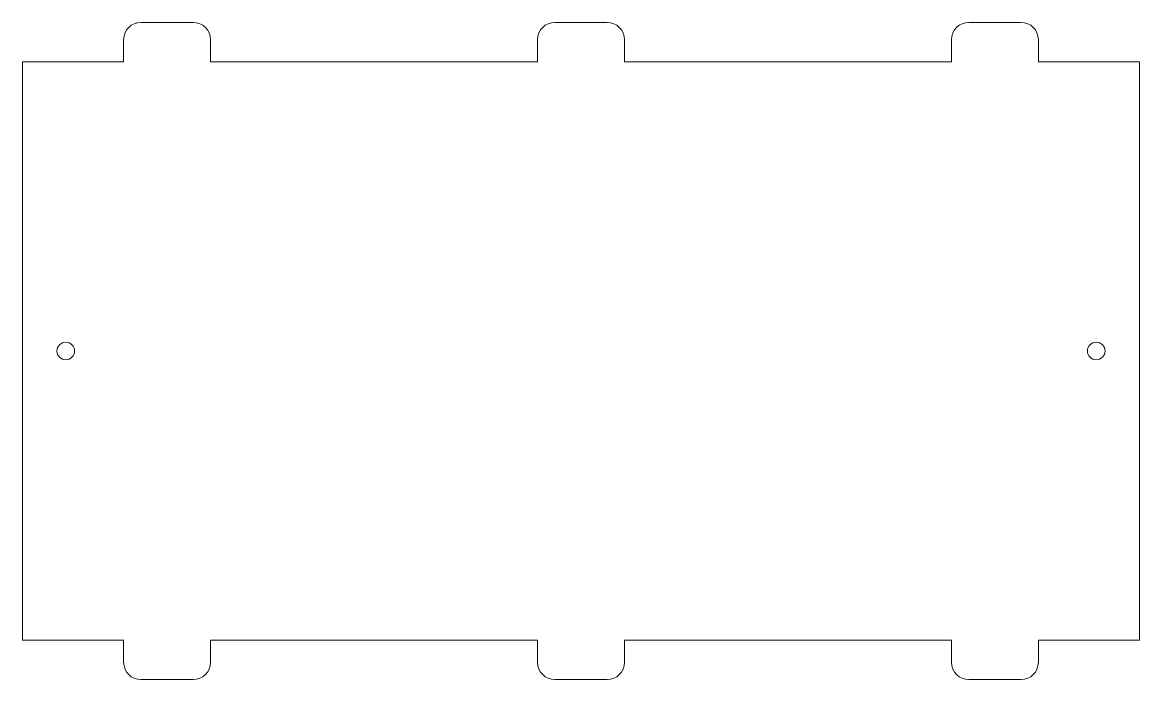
# Model space of a CAD drawing. Header units: millimetres. Extents: x -96 to 96, y -57 to 57.
import ezdxf

# ---------------------------------------------------------------- set-up
doc = ezdxf.new("R2010")
doc.units = ezdxf.units.MM

msp = doc.modelspace()

# ---------------------------------------------------------------- linework, layer by layer
at = {"color": 7, "linetype": 'Continuous', "lineweight": 15}
for p, q in [((-67, 56.8), (-76, 56.8)), ((4.5, 56.8), (-4.5, 56.8)), ((76, 56.8), (67, 56.8)), ((-79, 53.8), (-79, 50)), ((-64, 50), (-64, 53.8)), ((-7.5, 53.8), (-7.5, 50)), ((7.5, 50), (7.5, 53.8)), ((64, 53.8), (64, 50)), ((79, 50), (79, 53.8)), ((-96.5, 50), (-96.5, -50)), ((-79, 50), (-96.5, 50)), ((-7.5, 50), (-64, 50)), ((64, 50), (7.5, 50)), ((96.5, 50), (79, 50)), ((96.5, -50), (96.5, 50)), ((-96.5, -50), (-79, -50)), ((-79, -53.8), (-79, -50)), ((-64, -50), (-7.5, -50)), ((-64, -50), (-64, -53.8)), ((-7.5, -53.8), (-7.5, -50)), ((7.5, -50), (7.5, -53.8)), ((7.5, -50), (64, -50)), ((64, -53.8), (64, -50)), ((79, -50), (96.5, -50)), ((79, -50), (79, -53.8)), ((-67, -56.8), (-76, -56.8)), ((4.5, -56.8), (-4.5, -56.8)), ((76, -56.8), (67, -56.8))]:
    msp.add_line(p, q, dxfattribs=at)
for centre in [(-89, 0), (89, 0)]:
    msp.add_circle(centre, 1.52, dxfattribs=at)
for centre, start, end in [((-76, 53.8), 90, 180), ((-67, 53.8), 0, 90), ((-4.5, 53.8), 90, 180), ((4.5, 53.8), 0, 90), ((67, 53.8), 90, 180), ((76, 53.8), 0, 90), ((-76, -53.8), 180, 270), ((-67, -53.8), 270, 0), ((-4.5, -53.8), 180, 270), ((4.5, -53.8), 270, 0), ((67, -53.8), 180, 270), ((76, -53.8), 270, 0)]:
    msp.add_arc(centre, 3, start, end, dxfattribs=at)

doc.saveas('drawing.dxf')
